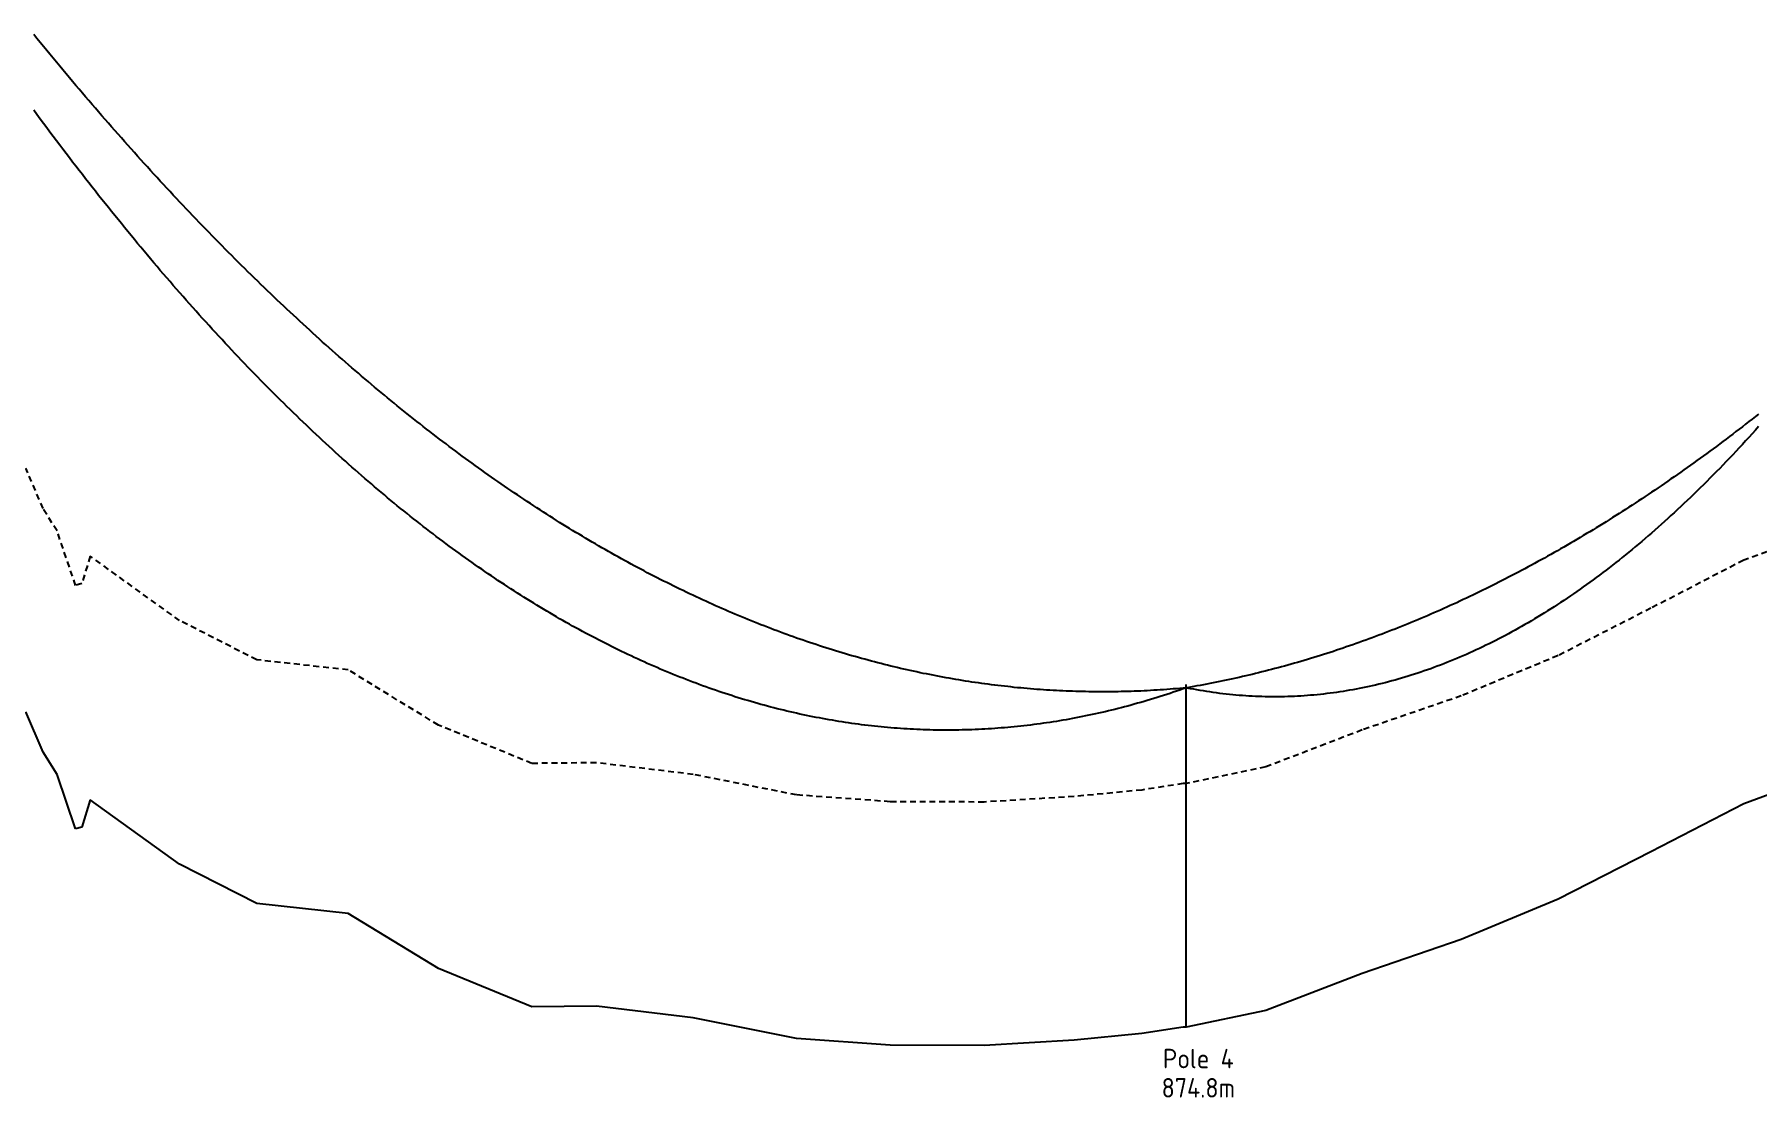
# Model space of a CAD drawing. Header units: metres. Extents: x 207830 to 218833, y 6369842 to 6373935.
# Drawn here: x 217212 to 217742, y 6372709 to 6373036 of the extents above; entities that cross this region are included whole.
import ezdxf
from ezdxf.enums import TextEntityAlignment as Align

# ---------------------------------------------------------------- set-up
doc = ezdxf.new("R2010")
doc.units = ezdxf.units.M
doc.linetypes.add('Dash', pattern=[5, 3, -2])
doc.layers.add('_User Miscellaneous1', color=7, linetype='Continuous')
doc.styles.add('ISOCP', font='isocp.shx', dxfattribs={"height": 1.75})

msp = doc.modelspace()

# ---------------------------------------------------------------- linework, layer by layer
at = {"layer": '_User Miscellaneous1', "linetype": 'Dash', "ltscale": 0.6}
for p, q in [((217214.17, 6372890.07), (217208.89, 6372902.47)), ((217218.49, 6372883.17), (217214.17, 6372890.07)), ((217224.22, 6372866.37), (217218.49, 6372883.17)), ((217753.61, 6372879.87), (217738.02, 6372874.17)), ((217228.74, 6372875.37), (217226.1, 6372866.97)), ((217256.24, 6372855.57), (217228.74, 6372875.37)), ((217738.02, 6372874.17), (217709.44, 6372859.37)), ((217226.1, 6372866.97), (217224.22, 6372866.37)), ((217709.44, 6372859.37), (217680.8, 6372844.77)), ((217280.01, 6372843.47), (217256.24, 6372855.57)), ((217308.16, 6372840.37), (217280.01, 6372843.47)), ((217680.8, 6372844.77), (217651, 6372832.37)), ((217335.98, 6372823.37), (217308.16, 6372840.37)), ((217651, 6372832.37), (217620.47, 6372821.87)), ((217364.71, 6372811.57), (217335.98, 6372823.37)), ((217620.47, 6372821.87), (217590.76, 6372810.47)), ((217384.6, 6372811.77), (217364.71, 6372811.57)), ((217414.43, 6372808.17), (217384.6, 6372811.77)), ((217590.76, 6372810.47), (217566.31, 6372805.37)), ((217446.24, 6372801.87), (217414.43, 6372808.17)), ((217565.34, 6372805.37), (217552.62, 6372803.37)), ((217475.09, 6372799.77), (217446.24, 6372801.87)), ((217504.01, 6372799.67), (217475.09, 6372799.77)), ((217531.77, 6372801.37), (217504.01, 6372799.67)), ((217552.62, 6372803.37), (217531.77, 6372801.37))]:
    msp.add_line(p, q, dxfattribs=at)
at = {"layer": '_User Miscellaneous1'}
for p, q in [((217566.3, 6372730.37), (217566.3, 6372835.85)), ((217214.17, 6372815.07), (217208.89, 6372827.47)), ((217218.49, 6372808.17), (217214.17, 6372815.07)), ((217224.22, 6372791.37), (217218.49, 6372808.17)), ((217566.31, 6372805.37), (217565.34, 6372805.37)), ((217753.61, 6372804.87), (217738.02, 6372799.17)), ((217228.74, 6372800.37), (217226.1, 6372791.97)), ((217256.24, 6372780.57), (217228.74, 6372800.37)), ((217738.02, 6372799.17), (217709.44, 6372784.37)), ((217226.1, 6372791.97), (217224.22, 6372791.37)), ((217709.44, 6372784.37), (217680.8, 6372769.77)), ((217280.01, 6372768.47), (217256.24, 6372780.57)), ((217308.16, 6372765.37), (217280.01, 6372768.47)), ((217680.8, 6372769.77), (217651, 6372757.37)), ((217335.98, 6372748.37), (217308.16, 6372765.37)), ((217651, 6372757.37), (217620.47, 6372746.87)), ((217364.71, 6372736.57), (217335.98, 6372748.37)), ((217620.47, 6372746.87), (217590.76, 6372735.47)), ((217384.6, 6372736.77), (217364.71, 6372736.57)), ((217414.43, 6372733.17), (217384.6, 6372736.77)), ((217446.24, 6372726.87), (217414.43, 6372733.17)), ((217565.34, 6372730.37), (217552.62, 6372728.37)), ((217566.31, 6372730.37), (217565.34, 6372730.37)), ((217590.76, 6372735.47), (217566.31, 6372730.37)), ((217475.09, 6372724.77), (217446.24, 6372726.87)), ((217531.77, 6372726.37), (217504.01, 6372724.67)), ((217552.62, 6372728.37), (217531.77, 6372726.37)), ((217504.01, 6372724.67), (217475.09, 6372724.77))]:
    msp.add_line(p, q, dxfattribs=at)
for points in [[(217566.3, 6372834.85), (217565.3, 6372834.76), (217564.3, 6372834.67), (217563.3, 6372834.58), (217562.3, 6372834.5), (217561.3, 6372834.42), (217560.3, 6372834.34), (217559.3, 6372834.27), (217558.3, 6372834.2), (217557.3, 6372834.14), (217556.3, 6372834.08), (217555.3, 6372834.02), (217554.3, 6372833.97), (217553.3, 6372833.92), (217552.3, 6372833.87), (217551.3, 6372833.83), (217550.3, 6372833.79), (217549.3, 6372833.76), (217548.3, 6372833.73), (217547.3, 6372833.7), (217546.3, 6372833.68), (217545.3, 6372833.66), (217544.3, 6372833.64), (217543.3, 6372833.63), (217542.3, 6372833.62), (217541.3, 6372833.62), (217540.3, 6372833.62), (217539.3, 6372833.62), (217538.3, 6372833.63), (217537.3, 6372833.64), (217536.3, 6372833.65), (217535.3, 6372833.67), (217534.3, 6372833.69), (217533.3, 6372833.71), (217532.3, 6372833.74), (217531.3, 6372833.78), (217530.3, 6372833.81), (217529.3, 6372833.85), (217528.3, 6372833.9), (217527.3, 6372833.94), (217526.3, 6372834), (217525.3, 6372834.05), (217524.3, 6372834.11), (217523.3, 6372834.17), (217522.3, 6372834.24), (217521.3, 6372834.31), (217520.3, 6372834.38), (217519.3, 6372834.46), (217518.3, 6372834.54), (217517.3, 6372834.63), (217516.3, 6372834.71), (217515.3, 6372834.81), (217514.3, 6372834.9), (217513.3, 6372835), (217512.3, 6372835.11), (217511.3, 6372835.21), (217510.3, 6372835.32), (217509.3, 6372835.44), (217508.3, 6372835.56), (217507.3, 6372835.68), (217506.3, 6372835.81), (217505.3, 6372835.94), (217504.3, 6372836.07), (217503.3, 6372836.21), (217502.3, 6372836.35), (217501.3, 6372836.49), (217500.3, 6372836.64), (217499.3, 6372836.79), (217498.3, 6372836.95), (217497.3, 6372837.11), (217496.3, 6372837.27), (217495.3, 6372837.44), (217494.3, 6372837.61), (217493.3, 6372837.78), (217492.3, 6372837.96), (217491.3, 6372838.14), (217490.3, 6372838.33), (217489.3, 6372838.52), (217488.3, 6372838.71), (217487.3, 6372838.91), (217486.3, 6372839.11), (217485.3, 6372839.31), (217484.3, 6372839.52), (217483.3, 6372839.73), (217482.3, 6372839.95), (217481.3, 6372840.17), (217480.3, 6372840.39), (217479.3, 6372840.62), (217478.3, 6372840.85), (217477.3, 6372841.08), (217476.3, 6372841.32), (217475.3, 6372841.56), (217474.3, 6372841.81), (217473.3, 6372842.06), (217472.3, 6372842.31), (217471.3, 6372842.56), (217470.3, 6372842.83), (217469.3, 6372843.09), (217468.3, 6372843.36), (217467.3, 6372843.63), (217466.3, 6372843.9), (217465.3, 6372844.18), (217464.3, 6372844.47), (217463.3, 6372844.75), (217462.3, 6372845.04), (217461.3, 6372845.34), (217460.3, 6372845.63), (217459.3, 6372845.93), (217458.3, 6372846.24), (217457.3, 6372846.55), (217456.3, 6372846.86), (217455.3, 6372847.18), (217454.3, 6372847.5), (217453.3, 6372847.82), (217452.3, 6372848.15), (217451.3, 6372848.48), (217450.3, 6372848.81), (217449.3, 6372849.15), (217448.3, 6372849.5), (217447.3, 6372849.84), (217446.3, 6372850.19), (217445.3, 6372850.55), (217444.3, 6372850.9), (217443.3, 6372851.26), (217442.3, 6372851.63), (217441.3, 6372852), (217440.3, 6372852.37), (217439.3, 6372852.75), (217438.3, 6372853.12), (217437.3, 6372853.51), (217436.3, 6372853.9), (217435.3, 6372854.29), (217434.3, 6372854.68), (217433.3, 6372855.08), (217432.3, 6372855.48), (217431.3, 6372855.89), (217430.3, 6372856.3), (217429.3, 6372856.71), (217428.3, 6372857.13), (217427.3, 6372857.55), (217426.3, 6372857.97), (217425.3, 6372858.4), (217424.3, 6372858.83), (217423.3, 6372859.27), (217422.3, 6372859.71), (217421.3, 6372860.15), (217420.3, 6372860.6), (217419.3, 6372861.05), (217418.3, 6372861.5), (217417.3, 6372861.96), (217416.3, 6372862.42), (217415.3, 6372862.89), (217414.3, 6372863.36), (217413.3, 6372863.83), (217412.3, 6372864.31), (217411.3, 6372864.79), (217410.3, 6372865.27), (217409.3, 6372865.76), (217408.3, 6372866.25), (217407.3, 6372866.75), (217406.3, 6372867.25), (217405.3, 6372867.75), (217404.3, 6372868.26), (217403.3, 6372868.77), (217402.3, 6372869.28), (217401.3, 6372869.8), (217400.3, 6372870.32), (217399.3, 6372870.85), (217398.3, 6372871.38), (217397.3, 6372871.91), (217396.3, 6372872.45), (217395.3, 6372872.99), (217394.3, 6372873.53), (217393.3, 6372874.08), (217392.3, 6372874.63), (217391.3, 6372875.18), (217390.3, 6372875.74), (217389.3, 6372876.31), (217388.3, 6372876.87), (217387.3, 6372877.44), (217386.3, 6372878.02), (217385.3, 6372878.59), (217384.3, 6372879.18), (217383.3, 6372879.76), (217382.3, 6372880.35), (217381.3, 6372880.94), (217380.3, 6372881.54), (217379.3, 6372882.14), (217378.3, 6372882.74), (217377.3, 6372883.35), (217376.3, 6372883.96), (217375.3, 6372884.58), (217374.3, 6372885.2), (217373.3, 6372885.82), (217372.3, 6372886.44), (217371.3, 6372887.07), (217370.3, 6372887.71), (217369.3, 6372888.35), (217368.3, 6372888.99), (217367.3, 6372889.63), (217366.3, 6372890.28), (217365.3, 6372890.93), (217364.3, 6372891.59), (217363.3, 6372892.25), (217362.3, 6372892.91), (217361.3, 6372893.58), (217360.3, 6372894.25), (217359.3, 6372894.93), (217358.3, 6372895.6), (217357.3, 6372896.29), (217356.3, 6372896.97), (217355.3, 6372897.66), (217354.3, 6372898.36), (217353.3, 6372899.05), (217352.3, 6372899.75), (217351.3, 6372900.46), (217350.3, 6372901.17), (217349.3, 6372901.88), (217348.3, 6372902.6), (217347.3, 6372903.32), (217346.3, 6372904.04), (217345.3, 6372904.77), (217344.3, 6372905.5), (217343.3, 6372906.23), (217342.3, 6372906.97), (217341.3, 6372907.71), (217340.3, 6372908.46), (217339.3, 6372909.21), (217338.3, 6372909.96), (217337.3, 6372910.72), (217336.3, 6372911.48), (217335.3, 6372912.24), (217334.3, 6372913.01), (217333.3, 6372913.78), (217332.3, 6372914.56), (217331.3, 6372915.34), (217330.3, 6372916.12), (217329.3, 6372916.91), (217328.3, 6372917.7), (217327.3, 6372918.5), (217326.3, 6372919.29), (217325.3, 6372920.1), (217324.3, 6372920.9), (217323.3, 6372921.71), (217322.3, 6372922.52), (217321.3, 6372923.34), (217320.3, 6372924.16), (217319.3, 6372924.99), (217318.3, 6372925.81), (217317.3, 6372926.65), (217316.3, 6372927.48), (217315.3, 6372928.32), (217314.3, 6372929.17), (217313.3, 6372930.01), (217312.3, 6372930.86), (217311.3, 6372931.72), (217310.3, 6372932.58), (217309.3, 6372933.44), (217308.3, 6372934.3), (217307.3, 6372935.17), (217306.3, 6372936.05), (217305.3, 6372936.92), (217304.3, 6372937.8), (217303.3, 6372938.69), (217302.3, 6372939.58), (217301.3, 6372940.47), (217300.3, 6372941.36), (217299.3, 6372942.26), (217298.3, 6372943.17), (217297.3, 6372944.07), (217296.3, 6372944.98), (217295.3, 6372945.9), (217294.3, 6372946.82), (217293.3, 6372947.74), (217292.3, 6372948.66), (217291.3, 6372949.59), (217290.3, 6372950.53), (217289.3, 6372951.46), (217288.3, 6372952.4), (217287.3, 6372953.35), (217286.3, 6372954.3), (217285.3, 6372955.25), (217284.3, 6372956.2), (217283.3, 6372957.16), (217282.3, 6372958.13), (217281.3, 6372959.09), (217280.3, 6372960.06), (217279.3, 6372961.04), (217278.3, 6372962.01), (217277.3, 6372963), (217276.3, 6372963.98), (217275.3, 6372964.97), (217274.3, 6372965.96), (217273.3, 6372966.96), (217272.3, 6372967.96), (217271.3, 6372968.97), (217270.3, 6372969.97), (217269.3, 6372970.99), (217268.3, 6372972), (217267.3, 6372973.02), (217266.3, 6372974.04), (217265.3, 6372975.07), (217264.3, 6372976.1), (217263.3, 6372977.14), (217262.3, 6372978.17), (217261.3, 6372979.22), (217260.3, 6372980.26), (217259.3, 6372981.31), (217258.3, 6372982.36), (217257.3, 6372983.42), (217256.3, 6372984.48), (217255.3, 6372985.55), (217254.3, 6372986.61), (217253.3, 6372987.69), (217252.3, 6372988.76), (217251.3, 6372989.84), (217250.3, 6372990.92), (217249.3, 6372992.01), (217248.3, 6372993.1), (217247.3, 6372994.19), (217246.3, 6372995.29), (217245.3, 6372996.39), (217244.3, 6372997.5), (217243.3, 6372998.61), (217242.3, 6372999.72), (217241.3, 6373000.84), (217240.3, 6373001.96), (217239.3, 6373003.08), (217238.3, 6373004.21), (217237.3, 6373005.34), (217236.3, 6373006.48), (217235.3, 6373007.62), (217234.3, 6373008.76), (217233.3, 6373009.91), (217232.3, 6373011.06), (217231.3, 6373012.21), (217230.3, 6373013.37), (217229.3, 6373014.53), (217228.3, 6373015.7), (217227.3, 6373016.87), (217226.3, 6373018.04), (217225.3, 6373019.22), (217224.3, 6373020.4), (217223.3, 6373021.58), (217222.3, 6373022.77), (217221.3, 6373023.96), (217220.3, 6373025.16), (217219.3, 6373026.36), (217218.3, 6373027.56), (217217.3, 6373028.77), (217216.3, 6373029.98), (217215.3, 6373031.2), (217214.3, 6373032.41), (217213.3, 6373033.64), (217212.3, 6373034.86), (217211.3, 6373036.09)], [(217566.3, 6372834.85), (217565.3, 6372834.5), (217564.3, 6372834.15), (217563.3, 6372833.81), (217562.3, 6372833.47), (217561.3, 6372833.14), (217560.3, 6372832.81), (217559.3, 6372832.49), (217558.3, 6372832.17), (217557.3, 6372831.86), (217556.3, 6372831.55), (217555.3, 6372831.24), (217554.3, 6372830.95), (217553.3, 6372830.65), (217552.3, 6372830.36), (217551.3, 6372830.08), (217550.3, 6372829.8), (217549.3, 6372829.52), (217548.3, 6372829.25), (217547.3, 6372828.99), (217546.3, 6372828.73), (217545.3, 6372828.47), (217544.3, 6372828.22), (217543.3, 6372827.98), (217542.3, 6372827.73), (217541.3, 6372827.5), (217540.3, 6372827.27), (217539.3, 6372827.04), (217538.3, 6372826.82), (217537.3, 6372826.6), (217536.3, 6372826.39), (217535.3, 6372826.18), (217534.3, 6372825.98), (217533.3, 6372825.78), (217532.3, 6372825.59), (217531.3, 6372825.4), (217530.3, 6372825.22), (217529.3, 6372825.04), (217528.3, 6372824.86), (217527.3, 6372824.69), (217526.3, 6372824.53), (217525.3, 6372824.37), (217524.3, 6372824.22), (217523.3, 6372824.07), (217522.3, 6372823.92), (217521.3, 6372823.78), (217520.3, 6372823.65), (217519.3, 6372823.52), (217518.3, 6372823.39), (217517.3, 6372823.27), (217516.3, 6372823.15), (217515.3, 6372823.04), (217514.3, 6372822.94), (217513.3, 6372822.84), (217512.3, 6372822.74), (217511.3, 6372822.65), (217510.3, 6372822.56), (217509.3, 6372822.48), (217508.3, 6372822.4), (217507.3, 6372822.33), (217506.3, 6372822.26), (217505.3, 6372822.2), (217504.3, 6372822.14), (217503.3, 6372822.09), (217502.3, 6372822.04), (217501.3, 6372821.99), (217500.3, 6372821.95), (217499.3, 6372821.92), (217498.3, 6372821.89), (217497.3, 6372821.87), (217496.3, 6372821.85), (217495.3, 6372821.83), (217494.3, 6372821.82), (217493.3, 6372821.82), (217492.3, 6372821.82), (217491.3, 6372821.82), (217490.3, 6372821.83), (217489.3, 6372821.84), (217488.3, 6372821.86), (217487.3, 6372821.89), (217486.3, 6372821.91), (217485.3, 6372821.95), (217484.3, 6372821.99), (217483.3, 6372822.03), (217482.3, 6372822.08), (217481.3, 6372822.13), (217480.3, 6372822.19), (217479.3, 6372822.25), (217478.3, 6372822.32), (217477.3, 6372822.39), (217476.3, 6372822.46), (217475.3, 6372822.55), (217474.3, 6372822.63), (217473.3, 6372822.72), (217472.3, 6372822.82), (217471.3, 6372822.92), (217470.3, 6372823.03), (217469.3, 6372823.14), (217468.3, 6372823.25), (217467.3, 6372823.37), (217466.3, 6372823.5), (217465.3, 6372823.63), (217464.3, 6372823.76), (217463.3, 6372823.9), (217462.3, 6372824.04), (217461.3, 6372824.19), (217460.3, 6372824.35), (217459.3, 6372824.5), (217458.3, 6372824.67), (217457.3, 6372824.84), (217456.3, 6372825.01), (217455.3, 6372825.19), (217454.3, 6372825.37), (217453.3, 6372825.56), (217452.3, 6372825.75), (217451.3, 6372825.95), (217450.3, 6372826.15), (217449.3, 6372826.35), (217448.3, 6372826.57), (217447.3, 6372826.78), (217446.3, 6372827), (217445.3, 6372827.23), (217444.3, 6372827.46), (217443.3, 6372827.69), (217442.3, 6372827.94), (217441.3, 6372828.18), (217440.3, 6372828.43), (217439.3, 6372828.69), (217438.3, 6372828.94), (217437.3, 6372829.21), (217436.3, 6372829.48), (217435.3, 6372829.75), (217434.3, 6372830.03), (217433.3, 6372830.32), (217432.3, 6372830.6), (217431.3, 6372830.9), (217430.3, 6372831.2), (217429.3, 6372831.5), (217428.3, 6372831.81), (217427.3, 6372832.12), (217426.3, 6372832.44), (217425.3, 6372832.76), (217424.3, 6372833.09), (217423.3, 6372833.42), (217422.3, 6372833.75), (217421.3, 6372834.1), (217420.3, 6372834.44), (217419.3, 6372834.79), (217418.3, 6372835.15), (217417.3, 6372835.51), (217416.3, 6372835.88), (217415.3, 6372836.25), (217414.3, 6372836.62), (217413.3, 6372837), (217412.3, 6372837.39), (217411.3, 6372837.78), (217410.3, 6372838.17), (217409.3, 6372838.57), (217408.3, 6372838.97), (217407.3, 6372839.38), (217406.3, 6372839.8), (217405.3, 6372840.21), (217404.3, 6372840.64), (217403.3, 6372841.07), (217402.3, 6372841.5), (217401.3, 6372841.94), (217400.3, 6372842.38), (217399.3, 6372842.83), (217398.3, 6372843.28), (217397.3, 6372843.74), (217396.3, 6372844.2), (217395.3, 6372844.67), (217394.3, 6372845.14), (217393.3, 6372845.61), (217392.3, 6372846.09), (217391.3, 6372846.58), (217390.3, 6372847.07), (217389.3, 6372847.57), (217388.3, 6372848.07), (217387.3, 6372848.57), (217386.3, 6372849.08), (217385.3, 6372849.6), (217384.3, 6372850.12), (217383.3, 6372850.64), (217382.3, 6372851.17), (217381.3, 6372851.71), (217380.3, 6372852.25), (217379.3, 6372852.79), (217378.3, 6372853.34), (217377.3, 6372853.89), (217376.3, 6372854.45), (217375.3, 6372855.01), (217374.3, 6372855.58), (217373.3, 6372856.15), (217372.3, 6372856.73), (217371.3, 6372857.31), (217370.3, 6372857.9), (217369.3, 6372858.49), (217368.3, 6372859.09), (217367.3, 6372859.69), (217366.3, 6372860.3), (217365.3, 6372860.91), (217364.3, 6372861.53), (217363.3, 6372862.15), (217362.3, 6372862.77), (217361.3, 6372863.4), (217360.3, 6372864.04), (217359.3, 6372864.68), (217358.3, 6372865.33), (217357.3, 6372865.98), (217356.3, 6372866.63), (217355.3, 6372867.29), (217354.3, 6372867.95), (217353.3, 6372868.62), (217352.3, 6372869.3), (217351.3, 6372869.98), (217350.3, 6372870.66), (217349.3, 6372871.35), (217348.3, 6372872.04), (217347.3, 6372872.74), (217346.3, 6372873.44), (217345.3, 6372874.15), (217344.3, 6372874.87), (217343.3, 6372875.58), (217342.3, 6372876.31), (217341.3, 6372877.03), (217340.3, 6372877.76), (217339.3, 6372878.5), (217338.3, 6372879.24), (217337.3, 6372879.99), (217336.3, 6372880.74), (217335.3, 6372881.5), (217334.3, 6372882.26), (217333.3, 6372883.02), (217332.3, 6372883.8), (217331.3, 6372884.57), (217330.3, 6372885.35), (217329.3, 6372886.14), (217328.3, 6372886.93), (217327.3, 6372887.72), (217326.3, 6372888.52), (217325.3, 6372889.33), (217324.3, 6372890.13), (217323.3, 6372890.95), (217322.3, 6372891.77), (217321.3, 6372892.59), (217320.3, 6372893.42), (217319.3, 6372894.25), (217318.3, 6372895.09), (217317.3, 6372895.94), (217316.3, 6372896.78), (217315.3, 6372897.64), (217314.3, 6372898.49), (217313.3, 6372899.36), (217312.3, 6372900.22), (217311.3, 6372901.1), (217310.3, 6372901.97), (217309.3, 6372902.85), (217308.3, 6372903.74), (217307.3, 6372904.63), (217306.3, 6372905.53), (217305.3, 6372906.43), (217304.3, 6372907.34), (217303.3, 6372908.25), (217302.3, 6372909.16), (217301.3, 6372910.08), (217300.3, 6372911.01), (217299.3, 6372911.94), (217298.3, 6372912.87), (217297.3, 6372913.81), (217296.3, 6372914.76), (217295.3, 6372915.71), (217294.3, 6372916.66), (217293.3, 6372917.62), (217292.3, 6372918.58), (217291.3, 6372919.55), (217290.3, 6372920.53), (217289.3, 6372921.51), (217288.3, 6372922.49), (217287.3, 6372923.48), (217286.3, 6372924.47), (217285.3, 6372925.47), (217284.3, 6372926.47), (217283.3, 6372927.48), (217282.3, 6372928.49), (217281.3, 6372929.51), (217280.3, 6372930.53), (217279.3, 6372931.56), (217278.3, 6372932.59), (217277.3, 6372933.63), (217276.3, 6372934.67), (217275.3, 6372935.71), (217274.3, 6372936.76), (217273.3, 6372937.82), (217272.3, 6372938.88), (217271.3, 6372939.95), (217270.3, 6372941.02), (217269.3, 6372942.09), (217268.3, 6372943.17), (217267.3, 6372944.26), (217266.3, 6372945.35), (217265.3, 6372946.44), (217264.3, 6372947.54), (217263.3, 6372948.65), (217262.3, 6372949.75), (217261.3, 6372950.87), (217260.3, 6372951.99), (217259.3, 6372953.11), (217258.3, 6372954.24), (217257.3, 6372955.37), (217256.3, 6372956.51), (217255.3, 6372957.66), (217254.3, 6372958.8), (217253.3, 6372959.96), (217252.3, 6372961.11), (217251.3, 6372962.28), (217250.3, 6372963.44), (217249.3, 6372964.62), (217248.3, 6372965.79), (217247.3, 6372966.97), (217246.3, 6372968.16), (217245.3, 6372969.35), (217244.3, 6372970.55), (217243.3, 6372971.75), (217242.3, 6372972.96), (217241.3, 6372974.17), (217240.3, 6372975.38), (217239.3, 6372976.6), (217238.3, 6372977.83), (217237.3, 6372979.06), (217236.3, 6372980.3), (217235.3, 6372981.54), (217234.3, 6372982.78), (217233.3, 6372984.03), (217232.3, 6372985.29), (217231.3, 6372986.54), (217230.3, 6372987.81), (217229.3, 6372989.08), (217228.3, 6372990.35), (217227.3, 6372991.63), (217226.3, 6372992.91), (217225.3, 6372994.2), (217224.3, 6372995.5), (217223.3, 6372996.8), (217222.3, 6372998.1), (217221.3, 6372999.41), (217220.3, 6373000.72), (217219.3, 6373002.04), (217218.3, 6373003.36), (217217.3, 6373004.69), (217216.3, 6373006.02), (217215.3, 6373007.36), (217214.3, 6373008.7), (217213.3, 6373010.05), (217212.3, 6373011.4), (217211.3, 6373012.75)], [(217742.6, 6372919.18), (217741.6, 6372918.39), (217740.6, 6372917.61), (217739.6, 6372916.83), (217738.6, 6372916.06), (217737.6, 6372915.28), (217736.6, 6372914.51), (217735.6, 6372913.75), (217734.6, 6372912.99), (217733.6, 6372912.23), (217732.6, 6372911.47), (217731.6, 6372910.72), (217730.6, 6372909.97), (217729.6, 6372909.23), (217728.6, 6372908.49), (217727.6, 6372907.75), (217726.6, 6372907.02), (217725.6, 6372906.29), (217724.6, 6372905.56), (217723.6, 6372904.84), (217722.6, 6372904.12), (217721.6, 6372903.4), (217720.6, 6372902.69), (217719.6, 6372901.98), (217718.6, 6372901.27), (217717.6, 6372900.57), (217716.6, 6372899.87), (217715.6, 6372899.18), (217714.6, 6372898.48), (217713.6, 6372897.8), (217712.6, 6372897.11), (217711.6, 6372896.43), (217710.6, 6372895.75), (217709.6, 6372895.08), (217708.6, 6372894.41), (217707.6, 6372893.74), (217706.6, 6372893.08), (217705.6, 6372892.42), (217704.6, 6372891.76), (217703.6, 6372891.11), (217702.6, 6372890.46), (217701.6, 6372889.81), (217700.6, 6372889.17), (217699.6, 6372888.53), (217698.6, 6372887.9), (217697.6, 6372887.27), (217696.6, 6372886.64), (217695.6, 6372886.01), (217694.6, 6372885.39), (217693.6, 6372884.77), (217692.6, 6372884.16), (217691.6, 6372883.55), (217690.6, 6372882.94), (217689.6, 6372882.34), (217688.6, 6372881.74), (217687.6, 6372881.14), (217686.6, 6372880.55), (217685.6, 6372879.96), (217684.6, 6372879.37), (217683.6, 6372878.79), (217682.6, 6372878.21), (217681.6, 6372877.64), (217680.6, 6372877.06), (217679.6, 6372876.5), (217678.6, 6372875.93), (217677.6, 6372875.37), (217676.6, 6372874.81), (217675.6, 6372874.26), (217674.6, 6372873.71), (217673.6, 6372873.16), (217672.6, 6372872.61), (217671.6, 6372872.07), (217670.6, 6372871.54), (217669.6, 6372871), (217668.6, 6372870.47), (217667.6, 6372869.95), (217666.6, 6372869.43), (217665.6, 6372868.91), (217664.6, 6372868.39), (217663.6, 6372867.88), (217662.6, 6372867.37), (217661.6, 6372866.86), (217660.6, 6372866.36), (217659.6, 6372865.86), (217658.6, 6372865.37), (217657.6, 6372864.88), (217656.6, 6372864.39), (217655.6, 6372863.91), (217654.6, 6372863.43), (217653.6, 6372862.95), (217652.6, 6372862.48), (217651.6, 6372862.01), (217650.6, 6372861.54), (217649.6, 6372861.08), (217648.6, 6372860.62), (217647.6, 6372860.16), (217646.6, 6372859.71), (217645.6, 6372859.26), (217644.6, 6372858.81), (217643.6, 6372858.37), (217642.6, 6372857.93), (217641.6, 6372857.5), (217640.6, 6372857.07), (217639.6, 6372856.64), (217638.6, 6372856.22), (217637.6, 6372855.8), (217636.6, 6372855.38), (217635.6, 6372854.96), (217634.6, 6372854.55), (217633.6, 6372854.15), (217632.6, 6372853.74), (217631.6, 6372853.34), (217630.6, 6372852.95), (217629.6, 6372852.56), (217628.6, 6372852.17), (217627.6, 6372851.78), (217626.6, 6372851.4), (217625.6, 6372851.02), (217624.6, 6372850.65), (217623.6, 6372850.27), (217622.6, 6372849.91), (217621.6, 6372849.54), (217620.6, 6372849.18), (217619.6, 6372848.82), (217618.6, 6372848.47), (217617.6, 6372848.12), (217616.6, 6372847.77), (217615.6, 6372847.43), (217614.6, 6372847.09), (217613.6, 6372846.75), (217612.6, 6372846.42), (217611.6, 6372846.09), (217610.6, 6372845.76), (217609.6, 6372845.44), (217608.6, 6372845.12), (217607.6, 6372844.81), (217606.6, 6372844.49), (217605.6, 6372844.19), (217604.6, 6372843.88), (217603.6, 6372843.58), (217602.6, 6372843.28), (217601.6, 6372842.99), (217600.6, 6372842.7), (217599.6, 6372842.41), (217598.6, 6372842.13), (217597.6, 6372841.85), (217596.6, 6372841.57), (217595.6, 6372841.3), (217594.6, 6372841.03), (217593.6, 6372840.76), (217592.6, 6372840.5), (217591.6, 6372840.24), (217590.6, 6372839.98), (217589.6, 6372839.73), (217588.6, 6372839.48), (217587.6, 6372839.24), (217586.6, 6372839), (217585.6, 6372838.76), (217584.6, 6372838.52), (217583.6, 6372838.29), (217582.6, 6372838.06), (217581.6, 6372837.84), (217580.6, 6372837.62), (217579.6, 6372837.4), (217578.6, 6372837.19), (217577.6, 6372836.98), (217576.6, 6372836.77), (217575.6, 6372836.57), (217574.6, 6372836.37), (217573.6, 6372836.17), (217572.6, 6372835.98), (217571.6, 6372835.79), (217570.6, 6372835.61), (217569.6, 6372835.43), (217568.6, 6372835.25), (217567.6, 6372835.07), (217566.6, 6372834.9), (217566.3, 6372834.85)], [(217742.6, 6372915.32), (217741.6, 6372914.2), (217740.6, 6372913.1), (217739.6, 6372912), (217738.6, 6372910.91), (217737.6, 6372909.82), (217736.6, 6372908.75), (217735.6, 6372907.68), (217734.6, 6372906.62), (217733.6, 6372905.56), (217732.6, 6372904.52), (217731.6, 6372903.48), (217730.6, 6372902.45), (217729.6, 6372901.43), (217728.6, 6372900.41), (217727.6, 6372899.4), (217726.6, 6372898.4), (217725.6, 6372897.41), (217724.6, 6372896.42), (217723.6, 6372895.44), (217722.6, 6372894.47), (217721.6, 6372893.51), (217720.6, 6372892.55), (217719.6, 6372891.6), (217718.6, 6372890.66), (217717.6, 6372889.73), (217716.6, 6372888.8), (217715.6, 6372887.88), (217714.6, 6372886.97), (217713.6, 6372886.07), (217712.6, 6372885.17), (217711.6, 6372884.29), (217710.6, 6372883.41), (217709.6, 6372882.53), (217708.6, 6372881.67), (217707.6, 6372880.81), (217706.6, 6372879.96), (217705.6, 6372879.11), (217704.6, 6372878.28), (217703.6, 6372877.45), (217702.6, 6372876.63), (217701.6, 6372875.82), (217700.6, 6372875.01), (217699.6, 6372874.21), (217698.6, 6372873.42), (217697.6, 6372872.64), (217696.6, 6372871.86), (217695.6, 6372871.09), (217694.6, 6372870.33), (217693.6, 6372869.58), (217692.6, 6372868.83), (217691.6, 6372868.1), (217690.6, 6372867.37), (217689.6, 6372866.64), (217688.6, 6372865.93), (217687.6, 6372865.22), (217686.6, 6372864.52), (217685.6, 6372863.82), (217684.6, 6372863.14), (217683.6, 6372862.46), (217682.6, 6372861.79), (217681.6, 6372861.13), (217680.6, 6372860.47), (217679.6, 6372859.82), (217678.6, 6372859.18), (217677.6, 6372858.55), (217676.6, 6372857.92), (217675.6, 6372857.3), (217674.6, 6372856.69), (217673.6, 6372856.09), (217672.6, 6372855.5), (217671.6, 6372854.91), (217670.6, 6372854.33), (217669.6, 6372853.75), (217668.6, 6372853.19), (217667.6, 6372852.63), (217666.6, 6372852.08), (217665.6, 6372851.53), (217664.6, 6372851), (217663.6, 6372850.47), (217662.6, 6372849.95), (217661.6, 6372849.44), (217660.6, 6372848.93), (217659.6, 6372848.43), (217658.6, 6372847.94), (217657.6, 6372847.46), (217656.6, 6372846.98), (217655.6, 6372846.51), (217654.6, 6372846.05), (217653.6, 6372845.6), (217652.6, 6372845.15), (217651.6, 6372844.71), (217650.6, 6372844.28), (217649.6, 6372843.86), (217648.6, 6372843.44), (217647.6, 6372843.03), (217646.6, 6372842.63), (217645.6, 6372842.24), (217644.6, 6372841.85), (217643.6, 6372841.48), (217642.6, 6372841.1), (217641.6, 6372840.74), (217640.6, 6372840.38), (217639.6, 6372840.04), (217638.6, 6372839.69), (217637.6, 6372839.36), (217636.6, 6372839.03), (217635.6, 6372838.72), (217634.6, 6372838.4), (217633.6, 6372838.1), (217632.6, 6372837.8), (217631.6, 6372837.52), (217630.6, 6372837.23), (217629.6, 6372836.96), (217628.6, 6372836.69), (217627.6, 6372836.44), (217626.6, 6372836.18), (217625.6, 6372835.94), (217624.6, 6372835.7), (217623.6, 6372835.47), (217622.6, 6372835.25), (217621.6, 6372835.04), (217620.6, 6372834.83), (217619.6, 6372834.63), (217618.6, 6372834.44), (217617.6, 6372834.26), (217616.6, 6372834.08), (217615.6, 6372833.91), (217614.6, 6372833.75), (217613.6, 6372833.6), (217612.6, 6372833.45), (217611.6, 6372833.31), (217610.6, 6372833.18), (217609.6, 6372833.06), (217608.6, 6372832.94), (217607.6, 6372832.83), (217606.6, 6372832.73), (217605.6, 6372832.63), (217604.6, 6372832.55), (217603.6, 6372832.47), (217602.6, 6372832.4), (217601.6, 6372832.33), (217600.6, 6372832.27), (217599.6, 6372832.22), (217598.6, 6372832.18), (217597.6, 6372832.15), (217596.6, 6372832.12), (217595.6, 6372832.1), (217594.6, 6372832.09), (217593.6, 6372832.09), (217592.6, 6372832.09), (217591.6, 6372832.1), (217590.6, 6372832.12), (217589.6, 6372832.14), (217588.6, 6372832.17), (217587.6, 6372832.22), (217586.6, 6372832.26), (217585.6, 6372832.32), (217584.6, 6372832.38), (217583.6, 6372832.45), (217582.6, 6372832.53), (217581.6, 6372832.61), (217580.6, 6372832.71), (217579.6, 6372832.81), (217578.6, 6372832.91), (217577.6, 6372833.03), (217576.6, 6372833.15), (217575.6, 6372833.28), (217574.6, 6372833.42), (217573.6, 6372833.57), (217572.6, 6372833.72), (217571.6, 6372833.88), (217570.6, 6372834.05), (217569.6, 6372834.22), (217568.6, 6372834.4), (217567.6, 6372834.59), (217566.6, 6372834.79), (217566.3, 6372834.85)]]:
    msp.add_lwpolyline(points, dxfattribs=at)

# ---------------------------------------------------------------- texts
at = {"layer": '_User Miscellaneous1', "style": 'ISOCP'}
for s, p in [('Pole 4', (217570.01, 6372723.66)), ('874.8m', (217570.01, 6372714.66))]:
    msp.add_text(s, height=6, dxfattribs=at).set_placement(p, align=Align.TOP_CENTER)

doc.saveas('drawing.dxf')
